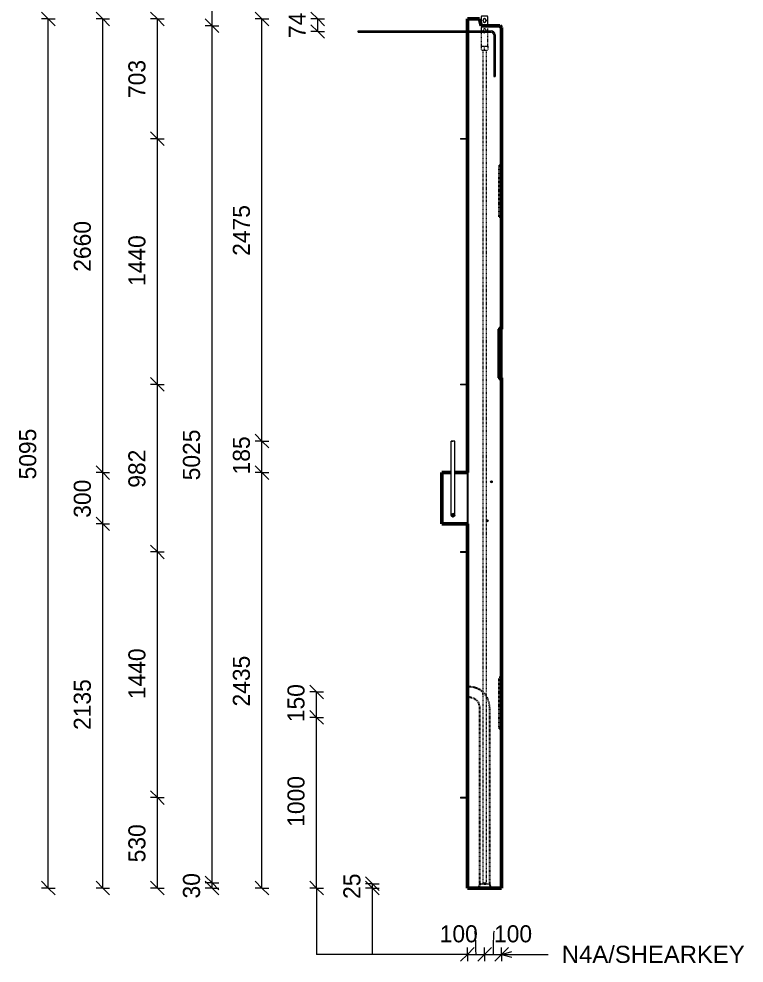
# Model space of a CAD drawing. Header units: millimetres. Extents: x -13820 to 6054, y -1835 to 21775.
# Drawn here: x -10189 to -5938, y -1835 to 3700 of the extents above; entities that cross this region are included whole.
import ezdxf

# ---------------------------------------------------------------- set-up
doc = ezdxf.new("R2010")
doc.units = ezdxf.units.MM
doc.linetypes.add('Dash', pattern=[6.36, 3.18, -3.18])
for name, color, linetype, lineweight in [('A-ANNO-DIMS', 211, 'Continuous', 9), ('A-ANNO-DIMS-40', 211, 'Continuous', 9), ('A-DETL-MBND', 5, 'Continuous', 18), ('A-GENM', 13, 'Continuous', 18), ('A-GENM-HDLN', 13, 'Dash', 18), ('A-WALL', 113, 'Continuous', 25), ('A-WALL-HDLN', 110, 'Dash', 25), ('G-ANNO-TEXT', 231, 'Continuous', 9), ('S-BEAM', 12, 'Continuous', 18), ('S-RBAR', 171, 'Continuous', 18)]:
    doc.layers.add(name, color=color, linetype=linetype, lineweight=lineweight)
doc.styles.add('Arial_1', font='arial.ttf', dxfattribs={"height": 100})
doc.styles.add('Nirmala UI Semilight_1', font='NirmalaS.ttf', dxfattribs={"height": 100})
doc.dimstyles.new('Arrow_Filled_-_2_5_NI_UI_2', dxfattribs={"dimscale": 304.8, "dimtxt": 104.736395, "dimasz": 0.262467, "dimexe": 0.131234, "dimexo": 0.0625, "dimgap": 0.131234, "dimtad": 1, "dimdec": 4, "dimzin": 0, "dimdsep": 46, "dimtxsty": 'Nirmala UI Semilight_1', "dimblk1": 'OBLIQUE', "dimblk2": 'OBLIQUE', "dimsah": 1, "dimcen": 0.09, "dimazin": 0, "dimtfac": 1, "dimtdec": 4, "dimtix": 1, "dimtmove": 1, "dimatfit": 3, "dimfxl": 0.131234, "dimfxlon": 1, "dimtvp": 1, "dimtolj": 1, "dimtzin": 0, "dimarcsym": 2})
doc.dimstyles.new('Arrow_Filled_-_2_5_NI_UI_3', dxfattribs={"dimscale": 304.8, "dimtxt": 104.736395, "dimasz": 0.262467, "dimexe": 0.131234, "dimexo": 0.0625, "dimgap": 0.131234, "dimtad": 1, "dimdec": 4, "dimzin": 0, "dimdsep": 46, "dimtxsty": 'Nirmala UI Semilight_1', "dimblk1": 'OBLIQUE', "dimblk2": 'OBLIQUE', "dimsah": 1, "dimcen": 0.09, "dimazin": 0, "dimtfac": 1, "dimtdec": 4, "dimtix": 1, "dimtmove": 0, "dimatfit": 3, "dimfxl": 0.131234, "dimfxlon": 1, "dimtvp": 1, "dimtolj": 1, "dimtzin": 0, "dimarcsym": 2})

# ---------------------------------------------------------------- blocks, each defined once
blk = doc.blocks.new('RR spread anchor face based - RR-SA-0_7-110-1726815-Elevation Right Copy 1 Copy 1')
at = {"layer": 'A-GENM'}
for p, q in [((20223.1, 2999.5), (20228.1, 2999.5)), ((20223.1, 2999.5), (20223.1, 2994.5)), ((20228.1, 2994.5), (20223.1, 2994.5)), ((20228.1, 2999.5), (20264.6, 2999.5)), ((20228.1, 2999.5), (20228.1, 2994.5)), ((20264.6, 2994.5), (20228.1, 2994.5))]:
    blk.add_line(p, q, dxfattribs=at)
blk = doc.blocks.new('RR spread anchor face based - RR-SA-0_7-110-2888042-Elevation Right Copy 1 Copy 1')
at = {"layer": 'A-GENM'}
for p, q in [((20223.1, -862.5), (20228.1, -862.5)), ((20223.1, -862.5), (20223.1, -867.5)), ((20228.1, -867.5), (20223.1, -867.5)), ((20228.1, -862.5), (20264.6, -862.5)), ((20228.1, -862.5), (20228.1, -867.5)), ((20264.6, -867.5), (20228.1, -867.5))]:
    blk.add_line(p, q, dxfattribs=at)
blk = doc.blocks.new('RR spread anchor face based - RR-SA-3_0-200-1726827-Elevation Right Copy 1 Copy 1')
at = {"layer": 'A-GENM'}
for p, q in [((20347.1, 3715), (20344.6, 3710)), ((20344.6, 3710), (20344.6, 3660.7)), ((20382.1, 3715), (20347.1, 3715)), ((20384.6, 3710), (20382.1, 3715)), ((20384.6, 3660), (20384.6, 3710)), ((20355.6, 3688.7), (20355.6, 3692.7)), ((20373.6, 3692.7), (20373.6, 3688.7))]:
    blk.add_line(p, q, dxfattribs=at)
for centre, start, end in [((20364.6, 3692.7), 0, 180), ((20364.6, 3688.7), 180, 0)]:
    blk.add_arc(centre, 9, start, end, dxfattribs=at)
at = {"layer": 'A-GENM-HDLN'}
for p, q in [((20344.6, 3660.3), (20344.6, 3630)), ((20384.6, 3630), (20384.6, 3660)), ((20344.6, 3622), (20344.6, 3540)), ((20355.6, 3630), (20355.6, 3631.9)), ((20373.6, 3631.9), (20373.6, 3630)), ((20384.6, 3540), (20384.6, 3622)), ((20344.6, 3540), (20364.6, 3540)), ((20344.6, 3540), (20344.6, 3515)), ((20344.6, 3540), (20384.6, 3540)), ((20364.6, 3515), (20344.6, 3515)), ((20364.6, 3515), (20364.6, 3540)), ((20364.6, 3540), (20384.6, 3540)), ((20384.6, 3515), (20364.6, 3515)), ((20384.6, 3540), (20384.6, 3515))]:
    blk.add_line(p, q, dxfattribs=at)
for centre, start, end in [((20364.6, 3631.9), 0, 180), ((20364.6, 3627.9), 225, 315)]:
    blk.add_arc(centre, 9, start, end, dxfattribs=at)
blk = doc.blocks.new('DIMBLOCK26-Elevation Right Copy 1 Copy 1')
at = {"layer": 'A-ANNO-DIMS-40'}
for p, q in [((-7559.7, -1783.8), (-7519.7, -1743.8)), ((-7559.7, -1783.8), (-7559.7, -1743.8)), ((-7459.7, -1783.8), (-7419.7, -1743.8)), ((-7459.7, -1783.8), (-7459.7, -1743.8)), ((-7559.7, -1783.8), (-7599.7, -1823.8)), ((-7559.7, -1783.8), (-7459.7, -1783.8)), ((-7559.7, -1783.8), (-7559.7, -1823.8)), ((-7459.7, -1783.8), (-7499.7, -1823.8)), ((-7459.7, -1783.8), (-7459.7, -1823.8))]:
    blk.add_line(p, q, dxfattribs=at)
blk.add_ellipse((-7516.9, -1783.8), major_axis=(0, 135.2), ratio=0.052948, start_param=4.712389, end_param=6.283185, dxfattribs=at)
at = {"layer": 'A-ANNO-DIMS-40', "color": 0, "insert": (-7722.5, -1613.3), "char_height": 100, "width": 246.797, "attachment_point": 1, "line_spacing_factor": 1.142579, "style": 'Nirmala UI Semilight_1'}
blk.add_mtext('100', dxfattribs=at)
blk = doc.blocks.new('_Oblique')
at = {"color": 0, "linetype": 'ByBlock', "lineweight": -2}
blk.add_line((-0.5, -0.5), (0.5, 0.5), dxfattribs=at)
blk = doc.blocks.new('DIMBLOCK27-Elevation Right Copy 1 Copy 1')
at = {"layer": 'A-ANNO-DIMS-40'}
for p, q in [((-7459.7, -1783.8), (-7419.7, -1743.8)), ((-7459.7, -1783.8), (-7459.7, -1743.8)), ((-7359.7, -1783.8), (-7319.7, -1743.8)), ((-7359.7, -1783.8), (-7359.7, -1743.8)), ((-7459.7, -1783.8), (-7499.7, -1823.8)), ((-7459.7, -1783.8), (-7359.7, -1783.8)), ((-7459.7, -1783.8), (-7459.7, -1823.8)), ((-7359.7, -1783.8), (-7399.7, -1823.8)), ((-7359.7, -1783.8), (-7359.7, -1823.8))]:
    blk.add_line(p, q, dxfattribs=at)
blk.add_ellipse((-7404.2, -1783.8), major_axis=(0, 135.2), ratio=0.040415, start_param=0, end_param=1.570796, dxfattribs=at)
at = {"layer": 'A-ANNO-DIMS-40', "color": 0, "insert": (-7404.2, -1613.3), "char_height": 100, "width": 246.797, "attachment_point": 1, "line_spacing_factor": 1.142579, "style": 'Nirmala UI Semilight_1'}
blk.add_mtext('100', dxfattribs=at)
blk = doc.blocks.new('DIMBLOCK28-Elevation Right Copy 1 Copy 1')
at = {"layer": 'A-ANNO-DIMS-40'}
for p, q in [((-8117, -1370), (-8157, -1330)), ((-8117, -1395), (-8157, -1355)), ((-8117, -1370), (-8157, -1370)), ((-8117, -1395), (-8117, -1370)), ((-8117, -1370), (-8077, -1410)), ((-8117, -1370), (-8077, -1370)), ((-8117, -1395), (-8157, -1395)), ((-8117, -1395), (-8077, -1435)), ((-8117, -1395), (-8077, -1395))]:
    blk.add_line(p, q, dxfattribs=at)
at = {"layer": 'A-ANNO-DIMS-40', "color": 0, "insert": (-8287.5, -1458.7), "char_height": 100, "width": 182.813, "attachment_point": 1, "rotation": 90, "line_spacing_factor": 1.142579, "style": 'Nirmala UI Semilight_1'}
blk.add_mtext('25', dxfattribs=at)
blk = doc.blocks.new('DIMBLOCK29-Elevation Right Copy 1 Copy 1')
at = {"layer": 'A-ANNO-DIMS-40'}
for p, q in [((-8444.5, -395), (-8484.5, -355)), ((-8444.5, -395), (-8484.5, -395)), ((-8444.5, -1395), (-8444.5, -395)), ((-8444.5, -395), (-8404.5, -435)), ((-8444.5, -395), (-8404.5, -395)), ((-8444.5, -1395), (-8484.5, -1355)), ((-8444.5, -1395), (-8484.5, -1395)), ((-8444.5, -1395), (-8404.5, -1435)), ((-8444.5, -1395), (-8404.5, -1395))]:
    blk.add_line(p, q, dxfattribs=at)
at = {"layer": 'A-ANNO-DIMS-40', "color": 0, "insert": (-8615, -1035.9), "char_height": 100, "width": 338.203, "attachment_point": 1, "rotation": 90, "line_spacing_factor": 1.142579, "style": 'Nirmala UI Semilight_1'}
blk.add_mtext('1000', dxfattribs=at)
blk = doc.blocks.new('DIMBLOCK30-Elevation Right Copy 1 Copy 1')
at = {"layer": 'A-ANNO-DIMS-40'}
for p, q in [((-8444.5, -245), (-8484.5, -205)), ((-8444.5, -245), (-8484.5, -245)), ((-8444.5, -395), (-8444.5, -245)), ((-8444.5, -245), (-8404.5, -285)), ((-8444.5, -245), (-8404.5, -245)), ((-8444.5, -395), (-8484.5, -355)), ((-8444.5, -395), (-8484.5, -395)), ((-8444.5, -395), (-8404.5, -435)), ((-8444.5, -395), (-8404.5, -395))]:
    blk.add_line(p, q, dxfattribs=at)
at = {"layer": 'A-ANNO-DIMS-40', "color": 0, "insert": (-8615, -422.8), "char_height": 100, "width": 246.797, "attachment_point": 1, "rotation": 90, "line_spacing_factor": 1.142579, "style": 'Nirmala UI Semilight_1'}
blk.add_mtext('150', dxfattribs=at)
blk = doc.blocks.new('DIMBLOCK33-Elevation Right Copy 1 Copy 1')
at = {"layer": 'A-ANNO-DIMS-40'}
for p, q in [((-8437, 3700), (-8477, 3740)), ((-8437, 3700), (-8477, 3700)), ((-8437, 3626), (-8477, 3666)), ((-8437, 3626), (-8437, 3700)), ((-8437, 3700), (-8397, 3660)), ((-8437, 3700), (-8397, 3700)), ((-8437, 3626), (-8477, 3626)), ((-8437, 3626), (-8397, 3586)), ((-8437, 3626), (-8397, 3626))]:
    blk.add_line(p, q, dxfattribs=at)
at = {"layer": 'A-ANNO-DIMS-40', "color": 0, "insert": (-8607.5, 3587.8), "char_height": 100, "width": 180.527, "attachment_point": 1, "rotation": 90, "line_spacing_factor": 1.142579, "style": 'Nirmala UI Semilight_1'}
blk.add_mtext('74', dxfattribs=at)
blk = doc.blocks.new('DIMBLOCK34-Elevation Right Copy 1 Copy 1')
at = {"layer": 'A-ANNO-DIMS-40'}
for p, q in [((-9057, -1365), (-9097, -1325)), ((-9057, -1395), (-9097, -1355)), ((-9057, -1365), (-9097, -1365)), ((-9057, -1395), (-9057, -1365)), ((-9057, -1365), (-9017, -1405)), ((-9057, -1365), (-9017, -1365)), ((-9057, -1395), (-9097, -1395)), ((-9057, -1395), (-9017, -1435)), ((-9057, -1395), (-9017, -1395))]:
    blk.add_line(p, q, dxfattribs=at)
at = {"layer": 'A-ANNO-DIMS-40', "color": 0, "insert": (-9227.5, -1456.2), "char_height": 100, "width": 182.813, "attachment_point": 1, "rotation": 90, "line_spacing_factor": 1.142579, "style": 'Nirmala UI Semilight_1'}
blk.add_mtext('30', dxfattribs=at)
blk = doc.blocks.new('DIMBLOCK35-Elevation Right Copy 1 Copy 1')
at = {"layer": 'A-ANNO-DIMS-40'}
for p, q in [((-9057, 3660), (-9097, 3700)), ((-9057, 3660), (-9097, 3660)), ((-9057, -1365), (-9057, 3660)), ((-9057, 3660), (-9017, 3620)), ((-9057, 3660), (-9017, 3660)), ((-9057, -1365), (-9097, -1325)), ((-9057, -1365), (-9097, -1365)), ((-9057, -1365), (-9017, -1405)), ((-9057, -1365), (-9017, -1365))]:
    blk.add_line(p, q, dxfattribs=at)
at = {"layer": 'A-ANNO-DIMS-40', "color": 0, "insert": (-9227.5, 995.2), "char_height": 100, "width": 365.625, "attachment_point": 1, "rotation": 90, "line_spacing_factor": 1.142579, "style": 'Nirmala UI Semilight_1'}
blk.add_mtext('5025', dxfattribs=at)
blk = doc.blocks.new('DIMBLOCK36-Elevation Right Copy 1 Copy 1')
at = {"layer": 'A-ANNO-DIMS-40'}
for p, q in [((-9057, 4680), (-9097, 4720)), ((-9057, 4680), (-9097, 4680)), ((-9057, 3660), (-9057, 4680)), ((-9057, 4680), (-9017, 4640)), ((-9057, 4680), (-9017, 4680)), ((-9057, 3660), (-9097, 3700)), ((-9057, 3660), (-9097, 3660)), ((-9057, 3660), (-9017, 3620)), ((-9057, 3660), (-9017, 3660))]:
    blk.add_line(p, q, dxfattribs=at)
at = {"layer": 'A-ANNO-DIMS-40', "color": 0, "insert": (-9227.5, 4029.1), "char_height": 100, "width": 338.203, "attachment_point": 1, "rotation": 90, "line_spacing_factor": 1.142579, "style": 'Nirmala UI Semilight_1'}
blk.add_mtext('1020', dxfattribs=at)
blk = doc.blocks.new('DIMBLOCK41-Elevation Right Copy 1 Copy 1')
at = {"layer": 'A-ANNO-DIMS-40'}
for p, q in [((-9377, -865), (-9417, -825)), ((-9377, -865), (-9417, -865)), ((-9377, -1395), (-9377, -865)), ((-9377, -865), (-9337, -905)), ((-9377, -865), (-9337, -865)), ((-9377, -1395), (-9417, -1355)), ((-9377, -1395), (-9417, -1395)), ((-9377, -1395), (-9337, -1435)), ((-9377, -1395), (-9337, -1395))]:
    blk.add_line(p, q, dxfattribs=at)
at = {"layer": 'A-ANNO-DIMS-40', "color": 0, "insert": (-9547.5, -1244.3), "char_height": 100, "width": 274.219, "attachment_point": 1, "rotation": 90, "line_spacing_factor": 1.142579, "style": 'Nirmala UI Semilight_1'}
blk.add_mtext('530', dxfattribs=at)
blk = doc.blocks.new('DIMBLOCK42-Elevation Right Copy 1 Copy 1')
at = {"layer": 'A-ANNO-DIMS-40'}
for p, q in [((-9377, 575), (-9417, 615)), ((-9377, 575), (-9417, 575)), ((-9377, -865), (-9377, 575)), ((-9377, 575), (-9337, 535)), ((-9377, 575), (-9337, 575)), ((-9377, -865), (-9417, -825)), ((-9377, -865), (-9417, -865)), ((-9377, -865), (-9337, -905)), ((-9377, -865), (-9337, -865))]:
    blk.add_line(p, q, dxfattribs=at)
at = {"layer": 'A-ANNO-DIMS-40', "color": 0, "insert": (-9547.5, -287.8), "char_height": 100, "width": 342.774, "attachment_point": 1, "rotation": 90, "line_spacing_factor": 1.142579, "style": 'Nirmala UI Semilight_1'}
blk.add_mtext('1440', dxfattribs=at)
blk = doc.blocks.new('DIMBLOCK43-Elevation Right Copy 1 Copy 1')
at = {"layer": 'A-ANNO-DIMS-40'}
for p, q in [((-9377, 1557), (-9417, 1597)), ((-9377, 1557), (-9417, 1557)), ((-9377, 575), (-9377, 1557)), ((-9377, 1557), (-9337, 1517)), ((-9377, 1557), (-9337, 1557)), ((-9377, 575), (-9417, 615)), ((-9377, 575), (-9417, 575)), ((-9377, 575), (-9337, 535)), ((-9377, 575), (-9337, 575))]:
    blk.add_line(p, q, dxfattribs=at)
at = {"layer": 'A-ANNO-DIMS-40', "color": 0, "insert": (-9547.5, 951.7), "char_height": 100, "width": 274.219, "attachment_point": 1, "rotation": 90, "line_spacing_factor": 1.142579, "style": 'Nirmala UI Semilight_1'}
blk.add_mtext('982', dxfattribs=at)
blk = doc.blocks.new('DIMBLOCK44-Elevation Right Copy 1 Copy 1')
at = {"layer": 'A-ANNO-DIMS-40'}
for p, q in [((-9377, 2997), (-9417, 3037)), ((-9377, 2997), (-9417, 2997)), ((-9377, 1557), (-9377, 2997)), ((-9377, 2997), (-9337, 2957)), ((-9377, 2997), (-9337, 2997)), ((-9377, 1557), (-9417, 1597)), ((-9377, 1557), (-9417, 1557)), ((-9377, 1557), (-9337, 1517)), ((-9377, 1557), (-9337, 1557))]:
    blk.add_line(p, q, dxfattribs=at)
at = {"layer": 'A-ANNO-DIMS-40', "color": 0, "insert": (-9547.5, 2134.2), "char_height": 100, "width": 342.774, "attachment_point": 1, "rotation": 90, "line_spacing_factor": 1.142579, "style": 'Nirmala UI Semilight_1'}
blk.add_mtext('1440', dxfattribs=at)
blk = doc.blocks.new('DIMBLOCK45-Elevation Right Copy 1 Copy 1')
at = {"layer": 'A-ANNO-DIMS-40'}
for p, q in [((-9377, 3700), (-9417, 3740)), ((-9377, 3700), (-9417, 3700)), ((-9377, 2997), (-9377, 3700)), ((-9377, 3700), (-9337, 3660)), ((-9377, 3700), (-9337, 3700)), ((-9377, 2997), (-9417, 3037)), ((-9377, 2997), (-9417, 2997)), ((-9377, 2997), (-9337, 2957)), ((-9377, 2997), (-9337, 2997))]:
    blk.add_line(p, q, dxfattribs=at)
at = {"layer": 'A-ANNO-DIMS-40', "color": 0, "insert": (-9547.5, 3236.1), "char_height": 100, "width": 269.649, "attachment_point": 1, "rotation": 90, "line_spacing_factor": 1.142579, "style": 'Nirmala UI Semilight_1'}
blk.add_mtext('703', dxfattribs=at)
blk = doc.blocks.new('DIMBLOCK46-Elevation Right Copy 1 Copy 1')
at = {"layer": 'A-ANNO-DIMS-40'}
for p, q in [((-9697, 740), (-9737, 780)), ((-9697, 740), (-9737, 740)), ((-9697, -1395), (-9697, 740)), ((-9697, 740), (-9657, 700)), ((-9697, 740), (-9657, 740)), ((-9697, -1395), (-9737, -1355)), ((-9697, -1395), (-9737, -1395)), ((-9697, -1395), (-9657, -1435)), ((-9697, -1395), (-9657, -1395))]:
    blk.add_line(p, q, dxfattribs=at)
at = {"layer": 'A-ANNO-DIMS-40', "color": 0, "insert": (-9867.5, -468.4), "char_height": 100, "width": 338.203, "attachment_point": 1, "rotation": 90, "line_spacing_factor": 1.142579, "style": 'Nirmala UI Semilight_1'}
blk.add_mtext('2135', dxfattribs=at)
blk = doc.blocks.new('DIMBLOCK47-Elevation Right Copy 1 Copy 1')
at = {"layer": 'A-ANNO-DIMS-40'}
for p, q in [((-9697, 1040), (-9737, 1080)), ((-9697, 1040), (-9737, 1040)), ((-9697, 740), (-9697, 1040)), ((-9697, 1040), (-9657, 1000)), ((-9697, 1040), (-9657, 1040)), ((-9697, 740), (-9737, 780)), ((-9697, 740), (-9737, 740)), ((-9697, 740), (-9657, 700)), ((-9697, 740), (-9657, 740))]:
    blk.add_line(p, q, dxfattribs=at)
at = {"layer": 'A-ANNO-DIMS-40', "color": 0, "insert": (-9867.5, 775.7), "char_height": 100, "width": 274.219, "attachment_point": 1, "rotation": 90, "line_spacing_factor": 1.142579, "style": 'Nirmala UI Semilight_1'}
blk.add_mtext('300', dxfattribs=at)
blk = doc.blocks.new('DIMBLOCK48-Elevation Right Copy 1 Copy 1')
at = {"layer": 'A-ANNO-DIMS-40'}
for p, q in [((-9697, 3700), (-9737, 3740)), ((-9697, 3700), (-9737, 3700)), ((-9697, 1040), (-9697, 3700)), ((-9697, 3700), (-9657, 3660)), ((-9697, 3700), (-9657, 3700)), ((-9697, 1040), (-9737, 1080)), ((-9697, 1040), (-9737, 1040)), ((-9697, 1040), (-9657, 1000)), ((-9697, 1040), (-9657, 1040))]:
    blk.add_line(p, q, dxfattribs=at)
at = {"layer": 'A-ANNO-DIMS-40', "color": 0, "insert": (-9867.5, 2217.7), "char_height": 100, "width": 365.625, "attachment_point": 1, "rotation": 90, "line_spacing_factor": 1.142579, "style": 'Nirmala UI Semilight_1'}
blk.add_mtext('2660', dxfattribs=at)
blk = doc.blocks.new('DIMBLOCK52-Elevation Right Copy 1 Copy 1')
at = {"layer": 'A-ANNO-DIMS-40'}
for p, q in [((-10017, 3700), (-10057, 3740)), ((-10017, 3700), (-10057, 3700)), ((-10017, -1395), (-10017, 3700)), ((-10017, 3700), (-9977, 3660)), ((-10017, 3700), (-9977, 3700)), ((-10017, -1395), (-10057, -1355)), ((-10017, -1395), (-10057, -1395)), ((-10017, -1395), (-9977, -1435)), ((-10017, -1395), (-9977, -1395))]:
    blk.add_line(p, q, dxfattribs=at)
at = {"layer": 'A-ANNO-DIMS-40', "color": 0, "insert": (-10187.5, 1000.2), "char_height": 100, "width": 365.625, "attachment_point": 1, "rotation": 90, "line_spacing_factor": 1.142579, "style": 'Nirmala UI Semilight_1'}
blk.add_mtext('5095', dxfattribs=at)
blk = doc.blocks.new('DIMBLOCK56-Elevation Right Copy 1 Copy 1')
at = {"layer": 'A-ANNO-DIMS-40'}
for p, q in [((-8764.5, 1040), (-8804.5, 1080)), ((-8764.5, 1040), (-8804.5, 1040)), ((-8764.5, -1395), (-8764.5, 1040)), ((-8764.5, 1040), (-8724.5, 1000)), ((-8764.5, 1040), (-8724.5, 1040)), ((-8764.5, -1395), (-8804.5, -1355)), ((-8764.5, -1395), (-8804.5, -1395)), ((-8764.5, -1395), (-8724.5, -1435)), ((-8764.5, -1395), (-8724.5, -1395))]:
    blk.add_line(p, q, dxfattribs=at)
at = {"layer": 'A-ANNO-DIMS-40', "color": 0, "insert": (-8935, -330.8), "char_height": 100, "width": 367.91, "attachment_point": 1, "rotation": 90, "line_spacing_factor": 1.142579, "style": 'Nirmala UI Semilight_1'}
blk.add_mtext('2435', dxfattribs=at)
blk = doc.blocks.new('DIMBLOCK57-Elevation Right Copy 1 Copy 1')
at = {"layer": 'A-ANNO-DIMS-40'}
for p, q in [((-8764.5, 1225), (-8804.5, 1265)), ((-8764.5, 1225), (-8804.5, 1225)), ((-8764.5, 1040), (-8764.5, 1225)), ((-8764.5, 1225), (-8724.5, 1185)), ((-8764.5, 1225), (-8724.5, 1225)), ((-8764.5, 1040), (-8804.5, 1080)), ((-8764.5, 1040), (-8804.5, 1040)), ((-8764.5, 1040), (-8724.5, 1000)), ((-8764.5, 1040), (-8724.5, 1040))]:
    blk.add_line(p, q, dxfattribs=at)
at = {"layer": 'A-ANNO-DIMS-40', "color": 0, "insert": (-8935, 1029.7), "char_height": 100, "width": 246.797, "attachment_point": 1, "rotation": 90, "line_spacing_factor": 1.142579, "style": 'Nirmala UI Semilight_1'}
blk.add_mtext('185', dxfattribs=at)
blk = doc.blocks.new('DIMBLOCK58-Elevation Right Copy 1 Copy 1')
at = {"layer": 'A-ANNO-DIMS-40'}
for p, q in [((-8764.5, 3700), (-8804.5, 3740)), ((-8764.5, 3700), (-8804.5, 3700)), ((-8764.5, 1225), (-8764.5, 3700)), ((-8764.5, 3700), (-8724.5, 3660)), ((-8764.5, 3700), (-8724.5, 3700)), ((-8764.5, 1225), (-8804.5, 1265)), ((-8764.5, 1225), (-8804.5, 1225)), ((-8764.5, 1225), (-8724.5, 1185)), ((-8764.5, 1225), (-8724.5, 1225))]:
    blk.add_line(p, q, dxfattribs=at)
at = {"layer": 'A-ANNO-DIMS-40', "color": 0, "insert": (-8935, 2311.1), "char_height": 100, "width": 363.34, "attachment_point": 1, "rotation": 90, "line_spacing_factor": 1.142579, "style": 'Nirmala UI Semilight_1'}
blk.add_mtext('2475', dxfattribs=at)

msp = doc.modelspace()

# ---------------------------------------------------------------- hatches: boundary and pattern name
at = {"layer": 'S-RBAR'}
h = msp.add_hatch(color=256, dxfattribs=at)
edge = h.paths.add_edge_path()
edge.add_arc((-7419.1127, 986.53379), 5, 0, 360)
for points in [[(-7419.1127, 981.53379), (-7414.1127, 986.53379), (-7419.1127, 991.53379), (-7424.1127, 986.53379)], [(-7641.61306, 781.63115), (-7634.70323, 791.14171), (-7641.61306, 800.65228), (-7652.7934, 796.55464), (-7652.7934, 785.26386)], [(-7443.15425, 752.79376), (-7438.15425, 757.79376), (-7443.15425, 762.79376), (-7448.15425, 757.79376)]]:
    msp.add_hatch(color=256, dxfattribs=at).paths.add_polyline_path(points)
h = msp.add_hatch(color=256, dxfattribs=at)
edge = h.paths.add_edge_path()
edge.add_arc((-7644.70323, 791.14171), 10, 0, 360)
h = msp.add_hatch(color=256, dxfattribs=at)
edge = h.paths.add_edge_path()
edge.add_arc((-7443.15425, 757.79376), 5, 0, 360)

# ---------------------------------------------------------------- linework, layer by layer
at = {"layer": 'A-DETL-MBND'}
for p, q in [((-7654.70323, 1225), (-7644.70323, 1225)), ((-7469.70323, -1365), (-7449.70323, -1365)), ((-8444.54908, -1395), (-8444.54908, -1783.70888)), ((-8117.56292, -1395), (-8117.56292, -1783.70888)), ((-7559.70323, -1783.70888), (-8444.54908, -1783.70888))]:
    msp.add_line(p, q, dxfattribs=at)
at = {"layer": 'A-WALL', "lineweight": 50}
for p, q in [((-7559.70323, 3700), (-7559.70323, 1040)), ((-7489.58356, 3700), (-7559.70323, 3700)), ((-7479.58356, 3660), (-7489.58356, 3700)), ((-7369.70323, 3660), (-7479.58356, 3660)), ((-7359.70323, 3650), (-7369.70323, 3660)), ((-7359.70323, 1881.39892), (-7359.70323, 3650)), ((-7374.66417, 1595.19306), (-7374.66417, 1881.39892)), ((-7374.66417, 1881.39892), (-7359.70323, 1881.39892)), ((-7359.70323, 1595.19306), (-7374.66417, 1595.19306)), ((-7359.70323, -1395), (-7359.70323, 1595.19306)), ((-7559.70323, 740), (-7559.70323, -1395)), ((-7559.70323, -1395), (-7359.70323, -1395))]:
    msp.add_line(p, q, dxfattribs=at)
at = {"layer": 'A-WALL'}
for p, q in [((-7359.70323, 1881.39892), (-7359.70323, 1595.19306)), ((-7559.70323, 1040), (-7559.70323, 740))]:
    msp.add_line(p, q, dxfattribs=at)
at = {"layer": 'A-WALL-HDLN'}
for p, q in [((-7359.70323, 2839.77319), (-7374.66417, 2839.77319)), ((-7374.66417, 2539.77319), (-7374.66417, 2839.77319)), ((-7374.66417, 2539.77319), (-7359.70323, 2539.77319)), ((-7359.70323, 1888.29599), (-7374.66417, 1888.29599)), ((-7374.66417, 1881.39892), (-7374.66417, 1888.29599)), ((-7374.66417, 1588.29599), (-7374.66417, 1595.19306)), ((-7374.66417, 1588.29599), (-7359.70323, 1588.29599)), ((-7359.70323, -160.22681), (-7374.66417, -160.22681)), ((-7374.66417, -460.22681), (-7374.66417, -160.22681)), ((-7549.70323, -215), (-7559.70323, -215)), ((-7559.70323, -275), (-7549.70323, -275)), ((-7489.70323, -335), (-7489.70323, -1376.25)), ((-7429.70323, -1376.25), (-7429.70323, -335)), ((-7374.66417, -460.22681), (-7359.70323, -460.22681)), ((-7489.72162, -1376.29595), (-7497.20323, -1395)), ((-7487.20323, -1370), (-7432.20323, -1370)), ((-7429.68485, -1376.29595), (-7422.20323, -1395))]:
    msp.add_line(p, q, dxfattribs=at)
at = {"layer": 'A-WALL-HDLN', "flags": 128}
for points in [[(-7429.70323, -335), (-7433.81279, -303.86472), (-7445.86, -274.86197), (-7465.0197, -249.97824), (-7489.9796, -230.91788), (-7519.03014, -218.98637), (-7549.70323, -215)], [(-7549.70323, -275), (-7527.94033, -279.086), (-7509.14153, -290.78747), (-7495.86722, -308.51068), (-7489.92538, -329.84174), (-7489.70323, -335)], [(-7487.20323, -1370), (-7488.28827, -1372.71259), (-7489.07158, -1374.67088), (-7489.5449, -1375.85417), (-7489.68768, -1376.21069)], [(-7429.71879, -1376.21069), (-7429.86156, -1375.85417), (-7430.33488, -1374.67088), (-7431.1182, -1372.71259), (-7432.20323, -1370)]]:
    msp.add_lwpolyline(points, dxfattribs=at)
at = {"layer": 'G-ANNO-TEXT', "color": 10}
for q in [(-7299.90308, -1767.62174), (-7299.90308, -1799.77565), (-7086.59106, -1783.69869)]:
    msp.add_line((-7359.90308, -1783.69869), q, dxfattribs=at)
at = {"layer": 'S-BEAM', "lineweight": 50}
for p, q in [((-7709.70323, 1040), (-7709.70323, 740)), ((-7654.70323, 1040), (-7709.70323, 1040)), ((-7559.70323, 1040), (-7634.70323, 1040)), ((-7709.70323, 740), (-7559.70323, 740))]:
    msp.add_line(p, q, dxfattribs=at)
at = {"layer": 'S-BEAM'}
msp.add_line((-7559.70323, 740), (-7559.70323, 1040), dxfattribs=at)
at = {"layer": 'S-RBAR'}
for p, q in [((-8200.05981, 3630), (-7421.70323, 3630)), ((-8200.05981, 3622), (-8200.05981, 3630)), ((-8200.05981, 3622), (-7421.70323, 3622)), ((-7405.70323, 3606), (-7405.70323, 3362)), ((-7397.70323, 3606), (-7397.70323, 3362)), ((-7405.70323, 3362), (-7397.70323, 3362)), ((-7634.70323, 1225), (-7654.70323, 1225)), ((-7654.70323, 871.14171), (-7654.70323, 1225)), ((-7634.70323, 871.14171), (-7634.70323, 1225)), ((-7419.1127, 991.53379), (-7424.1127, 986.53379)), ((-7424.1127, 986.53379), (-7419.1127, 981.53379)), ((-7414.1127, 986.53379), (-7419.1127, 991.53379)), ((-7419.1127, 981.53379), (-7414.1127, 986.53379)), ((-7654.70323, 791.14171), (-7654.70323, 871.14171)), ((-7634.70323, 791.14171), (-7634.70323, 871.14171)), ((-7641.61306, 800.65228), (-7652.7934, 796.55464)), ((-7652.7934, 796.55464), (-7652.7934, 785.26386)), ((-7652.7934, 785.26386), (-7641.61306, 781.63115)), ((-7634.70323, 791.14171), (-7641.61306, 800.65228)), ((-7641.61306, 781.63115), (-7634.70323, 791.14171)), ((-7443.15425, 762.79376), (-7448.15425, 757.79376)), ((-7448.15425, 757.79376), (-7443.15425, 752.79376)), ((-7438.15425, 757.79376), (-7443.15425, 762.79376)), ((-7443.15425, 752.79376), (-7438.15425, 757.79376))]:
    msp.add_line(p, q, dxfattribs=at)
at = {"layer": 'S-RBAR', "linetype": 'Dash'}
for p, q in [((-7469.70323, 3515), (-7469.70323, 173.19863)), ((-7449.70323, 3515), (-7449.70323, 173.19863)), ((-7469.70323, 173.19863), (-7469.70323, 160.04671)), ((-7449.70323, 173.19863), (-7449.70323, 160.04671)), ((-7469.70323, 160.04671), (-7469.70323, -246.33929)), ((-7449.70323, 160.04671), (-7449.70323, -246.89146)), ((-7469.70323, -246.46413), (-7469.70323, -246.89146)), ((-7469.70323, -260.04338), (-7469.70323, -246.89146)), ((-7469.70323, -260.04338), (-7469.70323, -1365)), ((-7449.70323, -260.04338), (-7449.70323, -246.89146)), ((-7449.70323, -260.04338), (-7449.70323, -269.78924)), ((-7449.70323, -269.95187), (-7449.70323, -1365)), ((-7469.70323, -1365), (-7449.70323, -1365))]:
    msp.add_line(p, q, dxfattribs=at)
at = {"layer": 'S-RBAR'}
for centre, radius in [((-7419.1127, 986.53379), 5), ((-7644.70323, 791.14171), 10), ((-7443.15425, 757.79376), 5)]:
    msp.add_circle(centre, radius, dxfattribs=at)
for centre, radius, start, end in [((-7421.70323, 3606), 24, 360, 90), ((-7421.70323, 3606), 16, 0, 90), ((-7644.70323, 791.14171), 10, 180, 360)]:
    msp.add_arc(centre, radius, start, end, dxfattribs=at)

# ---------------------------------------------------------------- block references
at = {"layer": 'A-GENM'}
for name, p in [('RR spread anchor face based - RR-SA-0_7-110-1726815-Elevation Right Copy 1 Copy 1', (-27824.27273, 0)), ('RR spread anchor face based - RR-SA-0_7-110-2888042-Elevation Right Copy 1 Copy 1', (-27824.27273, 2422)), ('RR spread anchor face based - RR-SA-0_7-110-2888042-Elevation Right Copy 1 Copy 1', (-27824.27273, 1440)), ('RR spread anchor face based - RR-SA-0_7-110-2888042-Elevation Right Copy 1 Copy 1', (-27824.27273, 0))]:
    msp.add_blockref(name, p, dxfattribs=at)
at = {"layer": 'A-GENM-HDLN'}
msp.add_blockref('RR spread anchor face based - RR-SA-3_0-200-1726827-Elevation Right Copy 1 Copy 1', (-27824.27273, 0), dxfattribs=at)

# ---------------------------------------------------------------- texts
at = {"layer": 'G-ANNO-TEXT', "color": 7, "insert": (-7006.59106, -1733.69869), "char_height": 100, "width": 1292.32025, "attachment_point": 1, "style": 'Arial_1'}
msp.add_mtext('N4A/SHEARKEY', dxfattribs=at)

# ---------------------------------------------------------------- dimensions: what is measured, and where the dimension line sits
at = {"layer": 'A-ANNO-DIMS'}
for base, p1, p2, override, picture, middle in [((-9057.04908, 4680), (-9017.04908, 3660), (-9017.04908, 4680), {"dimpost": '<>', "dimfxl": 1020}, 'DIMBLOCK36-Elevation Right Copy 1 Copy 1', (-9149.00166, 4170)), ((-8437.04908, 3700), (-8397.04908, 3626), (-8397.04908, 3700), {"dimpost": '<>', "dimfxl": 74}, 'DIMBLOCK33-Elevation Right Copy 1 Copy 1', (-8527.04908, 3663)), ((-10017.04908, 3700), (-9977.04908, -1395), (-9977.04908, 3700), {"dimpost": '<>', "dimfxl": 5095}, 'DIMBLOCK52-Elevation Right Copy 1 Copy 1', (-10108.75759, 1152.5)), ((-9697.04908, 3700), (-9657.04908, 1040), (-9657.04908, 3700), {"dimpost": '<>', "dimfxl": 2660}, 'DIMBLOCK48-Elevation Right Copy 1 Copy 1', (-9788.75759, 2370)), ((-9377.04908, 3700), (-9337.04908, 2997), (-9337.04908, 3700), {"dimpost": '<>', "dimfxl": 703}, 'DIMBLOCK45-Elevation Right Copy 1 Copy 1', (-9468.75759, 3348.5)), ((-8764.54908, 3700), (-8724.54908, 1225), (-8724.54908, 3700), {"dimpost": '<>', "dimfxl": 2475}, 'DIMBLOCK58-Elevation Right Copy 1 Copy 1', (-8856.22272, 2462.5)), ((-9057.04908, 3660), (-9017.04908, -1365), (-9017.04908, 3660), {"dimpost": '<>', "dimfxl": 5025}, 'DIMBLOCK35-Elevation Right Copy 1 Copy 1', (-9148.72272, 1147.5)), ((-9377.04908, 2997), (-9337.04908, 1557), (-9337.04908, 2997), {"dimpost": '<>', "dimfxl": 1440}, 'DIMBLOCK44-Elevation Right Copy 1 Copy 1', (-9469.00166, 2277)), ((-9377.04908, 1557), (-9337.04908, 575), (-9337.04908, 1557), {"dimpost": '<>', "dimfxl": 982}, 'DIMBLOCK43-Elevation Right Copy 1 Copy 1', (-9468.75759, 1066)), ((-8764.54908, 1225), (-8724.54908, 1040), (-8724.54908, 1225), {"dimpost": '<>', "dimfxl": 185}, 'DIMBLOCK57-Elevation Right Copy 1 Copy 1', (-8856.50166, 1132.5)), ((-9697.04908, 1040), (-9657.04908, 740), (-9657.04908, 1040), {"dimpost": '<>', "dimfxl": 300}, 'DIMBLOCK47-Elevation Right Copy 1 Copy 1', (-9788.75759, 890)), ((-8764.54908, 1040), (-8724.54908, -1395), (-8724.54908, 1040), {"dimpost": '<>', "dimfxl": 2435}, 'DIMBLOCK56-Elevation Right Copy 1 Copy 1', (-8856.25759, -177.5)), ((-9697.04908, 740), (-9657.04908, -1395), (-9657.04908, 740), {"dimpost": '<>', "dimfxl": 2135}, 'DIMBLOCK46-Elevation Right Copy 1 Copy 1', (-9789.03653, -327.5)), ((-9377.04908, 575), (-9337.04908, -865), (-9337.04908, 575), {"dimpost": '<>', "dimfxl": 1440}, 'DIMBLOCK42-Elevation Right Copy 1 Copy 1', (-9469.00166, -145)), ((-8444.54908, -245), (-8404.54908, -395), (-8404.54908, -245), {"dimpost": '<>', "dimfxl": 150}, 'DIMBLOCK30-Elevation Right Copy 1 Copy 1', (-8536.50166, -320)), ((-8444.54908, -395), (-8404.54908, -1395), (-8404.54908, -395), {"dimpost": '<>', "dimfxl": 1000}, 'DIMBLOCK29-Elevation Right Copy 1 Copy 1', (-8536.50166, -895)), ((-9377.04908, -865), (-9337.04908, -1395), (-9337.04908, -865), {"dimpost": '<>', "dimfxl": 530}, 'DIMBLOCK41-Elevation Right Copy 1 Copy 1', (-9468.75759, -1130)), ((-9057.04908, -1365), (-9017.04908, -1395), (-9017.04908, -1365), {"dimpost": '<>', "dimfxl": 30}, 'DIMBLOCK34-Elevation Right Copy 1 Copy 1', (-9148.75759, -1380)), ((-8117.04908, -1370), (-8077.04908, -1395), (-8077.04908, -1370), {"dimpost": '<>', "dimfxl": 25}, 'DIMBLOCK28-Elevation Right Copy 1 Copy 1', (-8208.72272, -1382.5))]:
    dim = msp.add_linear_dim(base=base, p1=p1, p2=p2, angle=90, dimstyle='Arrow_Filled_-_2_5_NI_UI_3', override=override, dxfattribs=at)
    dim.commit()
    dim.dimension.update_dxf_attribs({"geometry": picture, "text_midpoint": middle})
for base, p1, p2, picture, middle in [((-7459.70323, -1783.75993), (-7559.70323, -1743.75993), (-7459.70323, -1743.75993), 'DIMBLOCK26-Elevation Right Copy 1 Copy 1', (-7599.12824, -1679.95783)), ((-7359.70323, -1783.75993), (-7459.70323, -1743.75993), (-7359.70323, -1743.75993), 'DIMBLOCK27-Elevation Right Copy 1 Copy 1', (-7280.84001, -1679.95783))]:
    dim = msp.add_linear_dim(base=base, p1=p1, p2=p2, dimstyle='Arrow_Filled_-_2_5_NI_UI_2', override={"dimpost": '<>', "dimfxl": 100}, dxfattribs=at)
    dim.commit()
    dim.dimension.update_dxf_attribs({"geometry": picture, "text_midpoint": middle, "dimtype": 160})

doc.saveas('drawing.dxf')
